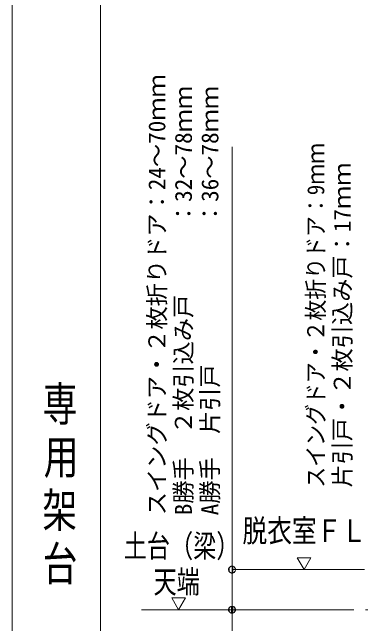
# Model space of a CAD drawing. Units: millimetres on the paper. Extents: x -305 to 305, y -152 to 152.
# Drawn here: x -262.5 to -232.9, y -30 to 21.8 of the extents above; entities that cross this region are included whole.
import ezdxf
from ezdxf.enums import TextEntityAlignment as Align

# ---------------------------------------------------------------- set-up
doc = ezdxf.new("R2010")
doc.units = ezdxf.units.MM
doc.linetypes.add('LONG_CHAIN', pattern=[21, 18, -1, 1, -1])
doc.linetypes.add('LONG_DOUBLE_CHAIN', pattern=[21.8, 18, -1, 0.6, -0.6, 0.6, -1])
doc.layers.add('0-0_PV', color=7, linetype='Continuous', lineweight=9)
doc.layers.add('0-1_0', color=7, linetype='Continuous', lineweight=9)
doc.styles.add('ＭＳ ゴシック', font='')
doc.styles.get('ＭＳ ゴシック').set_extended_font_data('MS Gothic')

# ---------------------------------------------------------------- blocks, each defined once
blk = doc.blocks.new('_DOTSMALL')
at = {"layer": '0-1_0'}
for p, q in [((0.0746, 0.1), (-0.0746, 0.1)), ((0.1223, -0.0248), (-0.1223, -0.0248))]:
    blk.add_line(p, q, dxfattribs=at)
for points in [[(0.125, 0), (0.124, 0.0157), (0.1211, 0.0311), (0.1162, 0.046), (0.1095, 0.0602), (0.1011, 0.0735), (0.0911, 0.0856), (0.0797, 0.0963), (0.067, 0.1055), (0.0532, 0.1131), (0.0386, 0.1189), (0.0234, 0.1228), (0.0078, 0.1248), (-0.0078, 0.1248), (-0.0234, 0.1228), (-0.0386, 0.1189), (-0.0532, 0.1131), (-0.067, 0.1055), (-0.0797, 0.0963), (-0.0911, 0.0856), (-0.1011, 0.0735), (-0.1095, 0.0602), (-0.1162, 0.046), (-0.1211, 0.0311), (-0.124, 0.0157), (-0.125, 0), (0, 0)], [(-0.125, 0), (-0.124, -0.0157), (-0.1211, -0.0311), (-0.1162, -0.046), (-0.1095, -0.0602), (-0.1011, -0.0735), (-0.0911, -0.0856), (-0.0797, -0.0963), (-0.067, -0.1055), (-0.0532, -0.1131), (-0.0386, -0.1189), (-0.0234, -0.1228), (-0.0078, -0.1248), (0.0078, -0.1248), (0.0234, -0.1228), (0.0386, -0.1189), (0.0532, -0.1131), (0.067, -0.1055), (0.0797, -0.0963), (0.0911, -0.0856), (0.1011, -0.0735), (0.1095, -0.0602), (0.1162, -0.046), (0.1211, -0.0311), (0.124, -0.0157), (0.125, 0), (0, 0)]]:
    blk.add_lwpolyline(points, close=True, dxfattribs=at)

msp = doc.modelspace()

# ---------------------------------------------------------------- linework, layer by layer
at = {"layer": '0-0_PV'}
for p, q in [((-262.482, 105.355), (-262.482, -59.645)), ((-254.982, 105.355), (-254.982, -59.645)), ((-238.29, -24.413), (-237.713, -25.413)), ((-237.135, -24.413), (-238.29, -24.413)), ((-237.713, -25.413), (-237.135, -24.413)), ((-248.945, -27.813), (-248.368, -28.813)), ((-247.791, -27.813), (-248.945, -27.813)), ((-248.368, -28.813), (-247.791, -27.813)), ((-243.831, -43.063), (-243.831, -28.813))]:
    msp.add_line(p, q, dxfattribs=at)
at = {"layer": '0-0_PV', "linetype": 'LONG_CHAIN'}
msp.add_line((-243.831, -25.413), (-232.6, -25.413), dxfattribs=at)
at = {"layer": '0-0_PV', "linetype": 'LONG_DOUBLE_CHAIN'}
msp.add_line((-251.504, -28.813), (-221.963, -28.813), dxfattribs=at)
at = {"layer": '0-1_0'}
for p, q in [((-243.831, 10.441), (-243.831, -25.413)), ((-243.831, -25.413), (-243.831, -28.813))]:
    msp.add_line(p, q, dxfattribs=at)

# ---------------------------------------------------------------- block references
at = {"layer": '0-0_PV', "xscale": 2.32, "yscale": 2.32, "rotation": 90}
msp.add_blockref('_DOTSMALL', (-243.831, -28.813), dxfattribs=at)
at = {"layer": '0-1_0', "xscale": 2.32, "yscale": 2.32}
for p, rotation in [((-243.831, -25.413), 90), ((-243.831, -28.813), 270)]:
    msp.add_blockref('_DOTSMALL', p, dxfattribs=dict(at, rotation=rotation))

# ---------------------------------------------------------------- texts
at = {"layer": '0-0_PV', "style": 'ＭＳ ゴシック'}
for s, height, width, p in [('専', 2.889, 0.75, (-259.899, -13.674)), ('用', 2.889, 0.75, (-259.815, -18.17)), ('架', 2.889, 0.75, (-259.925, -22.693)), ('脱衣室ＦＬ', 1.924, 0.8, (-242.943, -23.656)), ('土台（梁）', 1.921, 0.75, (-253.022, -24.947)), ('台', 2.889, 0.75, (-259.899, -27.218)), ('天端', 1.921, 0.75, (-250.494, -27.974))]:
    msp.add_text(s, height=height, dxfattribs=dict(at, width=width)).set_placement(p, align=Align.BOTTOM_LEFT)
at = {"layer": '0-1_0', "style": 'ＭＳ ゴシック'}
for s, p in [('スイングドア・２枚折りドア：24～70ｍｍ', (-249.054, -20.802)), ('B勝手\u3000２枚引込み戸\u3000\u3000\u3000：32～78ｍｍ', (-246.804, -20.804)), ('A勝手\u3000片引戸\u3000\u3000\u3000\u3000\u3000\u3000：36～78ｍｍ', (-244.554, -20.804)), ('片引戸・２枚引込み戸：17ｍｍ', (-233.323, -18.456))]:
    msp.add_text(s, height=1.443, rotation=90, dxfattribs=at).set_placement(p, align=Align.BOTTOM_LEFT)
at = {"layer": '0-1_0', "style": 'ＭＳ ゴシック', "width": 0.9}
msp.add_text('スイングドア・２枚折りドア：9ｍｍ', height=1.443, rotation=90, dxfattribs=at).set_placement((-235.573, -18.467), align=Align.BOTTOM_LEFT)

doc.saveas('drawing.dxf')
